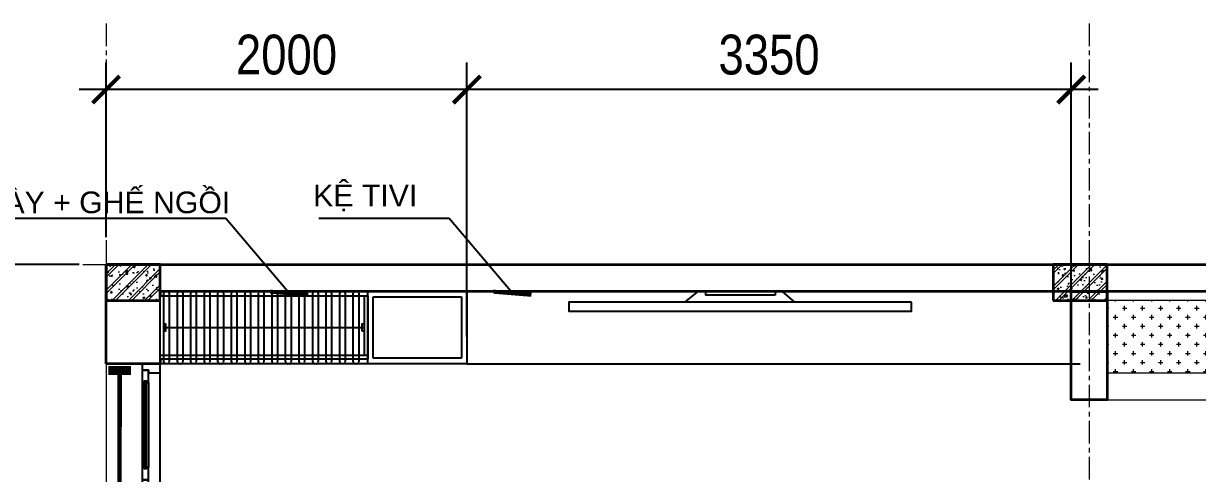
# Model space of a CAD drawing. Header units: inches. Extents: x 236662 to 497023, y -248575 to 81795.
# Drawn here: x 291786 to 298294, y -9351 to -6859 of the extents above; entities that cross this region are included whole.
import ezdxf

# ---------------------------------------------------------------- set-up
doc = ezdxf.new("R2010")
doc.units = ezdxf.units.IN
doc.header["$LTSCALE"] = 10
doc.header["$MEASUREMENT"] = 0
doc.set_wipeout_variables(frame=1)
for name, pattern in [('CENTER', [2, 1.25, -0.25, 0.25, -0.25]), ('DASHED2', [0.375, 0.25, -0.125]), ('HIDDEN', [0.375, 0.25, -0.125])]:
    doc.linetypes.add(name, pattern=pattern)
for name, color, linetype in [('01. HP_TEXT', 9, 'Continuous'), ('04. HP_CUA', 153, 'Continuous'), ('07. HP_KY HIEU', 43, 'Continuous'), ('08. HP_DIM', 118, 'Continuous'), ('10. HP_VAT DUNG 1', 144, 'Continuous')]:
    doc.layers.add(name, color=color, linetype=linetype)
for name, color, linetype, lineweight in [('02. HP_BE TONG', 1, 'Continuous', 35), ('03. HP_TUONG', 2, 'Continuous', 35), ('05. HP_TRUC', 251, 'CENTER', 5), ('06. HP_THAY 1', 134, 'Continuous', 15), ('06. HP_THAY 2', 147, 'Continuous', 13), ('09_HP_HATCH', 8, 'Continuous', 5)]:
    doc.layers.add(name, color=color, linetype=linetype, lineweight=lineweight)
doc.styles.add('TEXT (none)', font='Arial.ttf')
doc.styles.add('text2', font='VHELVCN.TTF')
doc.dimstyles.new('AL-100', dxfattribs={"dimtxt": 220, "dimasz": 150, "dimexe": 150, "dimexo": 150, "dimgap": 80, "dimtad": 1, "dimdec": 0, "dimzin": 9, "dimtxsty": 'text2', "dimblk": 'ARCHTICK', "dimcen": 1, "dimdle": 150, "dimclrd": 256, "dimclre": 256, "dimclrt": 7, "dimadec": 0, "dimazin": 0, "dimtfac": 1, "dimtdec": 0, "dimtix": 1, "dimtmove": 2, "dimatfit": 3, "dimldrblk": 'ARCHTICK', "dimfxl": 1, "dimtolj": 1, "dimtzin": 0, "dimlwd": -1, "dimlwe": -1, "dimarcsym": 0})

# ---------------------------------------------------------------- blocks, each defined once
blk = doc.blocks.new('zcsadsdasd3')
at = {"layer": '05. HP_TRUC', "ltscale": 10}
for p, q in [((-15000, 4933.409762228832), (-15000, -1554.212249578624)), ((-9550, 4933.409762228832), (-9550, -1554.212249578624)), ((-15929.59508882672, 3599.999999999993), (1239.071195264812, 3599.999999999993))]:
    blk.add_line(p, q, dxfattribs=at)
blk = doc.blocks.new('_ArchTick')
at = {"color": 0, "linetype": 'ByBlock', "const_width": 0.15}
blk.add_lwpolyline([(-0.5, -0.5), (0.5, 0.5)], dxfattribs=at)
blk = doc.blocks.new('*D201')
at = {"layer": '08. HP_DIM', "transparency": 16777216}
for p, q in [((294244.1816480444, -8592.820266367082), (294244.1816480444, -7075.288763931197)), ((297594.5032326233, -8792.820266367113), (297594.5032326233, -7075.288763931197)), ((297744.5032326232, -7225.288763931197), (294094.1816480444, -7225.288763931197))]:
    blk.add_line(p, q, dxfattribs=at)
at = {"layer": 'Defpoints', "color": 0, "transparency": 16777216}
for p in [(294244.1816480444, -7225.288763931197), (294244.1816480444, -8742.820266367082, 6.307693845551874), (297594.5032326233, -8942.820266367113, 6.307693845551874)]:
    blk.add_point(p, dxfattribs=at)
at = {"layer": '08. HP_DIM', "transparency": 16777216, "xscale": 150, "yscale": 150, "zscale": 150, "rotation": 180}
blk.add_blockref('_ArchTick', (294244.1816480444, -7225.288763931197), dxfattribs=at)
at = {"layer": '08. HP_DIM', "transparency": 16777216, "xscale": 150, "yscale": 150, "zscale": 150}
blk.add_blockref('_ArchTick', (297594.5032326233, -7225.288763931197), dxfattribs=at)
at = {"layer": '08. HP_DIM', "color": 7, "transparency": 16777216, "insert": (295919.3424403338, -7032.94209726453), "char_height": 220, "attachment_point": 5, "style": 'text2'}
blk.add_mtext('\\A1;3350', dxfattribs=at)
blk = doc.blocks.new('*D288')
at = {"layer": '08. HP_DIM', "transparency": 16777216}
for p, q in [((292244.5032326232, -8042.820266367112), (292244.5032326232, -7075.288763931197)), ((294244.1816480444, -8592.820266367082), (294244.1816480444, -7075.288763931197)), ((294394.1816480444, -7225.288763931197), (292094.5032326232, -7225.288763931197))]:
    blk.add_line(p, q, dxfattribs=at)
at = {"layer": 'Defpoints', "color": 0, "transparency": 16777216}
for p in [(292244.5032326232, -7225.288763931197), (292244.5032326232, -8192.820266367113, 6.307693845551874), (294244.1816480444, -8742.820266367082, 6.307693845551874)]:
    blk.add_point(p, dxfattribs=at)
at = {"layer": '08. HP_DIM', "transparency": 16777216, "xscale": 150, "yscale": 150, "zscale": 150, "rotation": 180}
blk.add_blockref('_ArchTick', (292244.5032326232, -7225.288763931197), dxfattribs=at)
at = {"layer": '08. HP_DIM', "transparency": 16777216, "xscale": 150, "yscale": 150, "zscale": 150}
blk.add_blockref('_ArchTick', (294244.1816480444, -7225.288763931197), dxfattribs=at)
at = {"layer": '08. HP_DIM', "color": 7, "transparency": 16777216, "insert": (293244.3424403338, -7032.94209726453), "char_height": 220, "attachment_point": 5, "style": 'text2'}
blk.add_mtext('\\A1;2000', dxfattribs=at)
blk = doc.blocks.new('COT')
at = {"layer": '09_HP_HATCH'}
h = blk.add_hatch(dxfattribs=at)
h.set_pattern_fill('CHAU-01', color=256, scale=15, pattern_type=2)
h.set_pattern_definition([(50, (-55276.96531282458, -37444.20155818248), (107.589027390113, -9.412820247389265), [11.25, -123.75]), (355, (-55276.96531282458, -37444.20155818248), (-20.81270004195, 112.8288200550017), [9, -99]), (100.4514, (-55267.99956082458, -37444.98595918248), (86.77640725710323, 103.415931309143), [9.5610285, -105.1713168]), (46.1842, (-55276.96531282458, -37414.20155818248), (160.0861572938466, -24.82785214935271), [16.875, -185.625]), (96.6356, (-55263.62480107458, -37416.27055423248), (140.1994058323055, 146.1176806350662), [14.3415432, -157.75695]), (351.1842000000001, (-55276.96531282458, -37414.20155818248), (140.1992917700441, 146.1177901387987), [13.5, -148.5]), (21, (-55261.96531282458, -37421.70155818248), (89.53605781776925, -60.39283359980082), [11.25, -123.75]), (326, (-55261.96531282458, -37421.70155818248), (36.49729978823726, 108.7725067570279), [9, -99]), (71.45140000000002, (-55254.50397787459, -37426.73429908248), (126.0333942872235, 48.37957450649287), [9.5610285, -105.1713168]), (37.50000000000001, (-55276.96531282458, -37444.20155818248), (1.8239782975936, 49.93407807469672), [0, -97.8, 0, -100.5, 0, -99.375]), (7.499999999999999, (-55276.96531282458, -37444.20155818248), (39.46043061632229, 59.16175678235403), [0, -57.3, 0, -95.55, 0, -37.875]), (327.5, (-55310.41531282458, -37444.20155818248), (80.07336542586135, -3.383230760156963), [0, -37.5, 0, -117, 0, -155.25]), (317.5, (-55325.41531282458, -37444.20155818248), (87.47792540135794, 15.01574734984766), [0, -48.75, 0, -77.69999999999997, 0, -110.25]), (45, (-55276.96531282458, -37444.20155818248), (-45.07805730064239, 45.07805730064239), []), (45, (-55276.96531282458, -37425.82655818248), (-45.07805730064239, 45.07805730064239), [])])
h.paths.add_polyline_path([(0, -200), (300, -200), (300, 0), (0, 0)])
at = {"layer": '02. HP_BE TONG'}
blk.add_lwpolyline([(0, -200), (300, -200), (300, 0), (0, 0)], close=True, dxfattribs=at)
blk = doc.blocks.new('ádasdwdczxzc')
at = {"layer": '03. HP_TUONG'}
for p in [(-15000, 3599.999999999993), (-9750, 3599.999999999993)]:
    blk.add_blockref('COT', p, dxfattribs=at)
blk = doc.blocks.new('*D1347')
at = {"layer": '08. HP_DIM', "transparency": 16777216}
for p, q in [((-16981.4641683812, 149.9999999999997), (-16981.4641683812, -3750.000000000002)), ((-15150.00000000001, -2.41e-14), (-17131.4641683812, -3.428e-13)), ((-15150.00000000001, -3600.000000000002), (-17131.4641683812, -3600.000000000002))]:
    blk.add_line(p, q, dxfattribs=at)
at = {"layer": 'Defpoints', "color": 0, "transparency": 16777216}
for p in [(-15000.00000000001, 0, 6.307693845551852), (-16981.4641683812, -3600.000000000002), (-15000.00000000001, -3600.000000000002, 6.307693845551852)]:
    blk.add_point(p, dxfattribs=at)
at = {"layer": '08. HP_DIM', "transparency": 16777216, "xscale": 150, "yscale": 150, "zscale": 150}
for p, rotation in [((-16981.4641683812, -3.186e-13), 90), ((-16981.4641683812, -3600.000000000002), 270)]:
    blk.add_blockref('_ArchTick', p, dxfattribs=dict(at, rotation=rotation))
at = {"layer": '08. HP_DIM', "color": 7, "transparency": 16777216, "insert": (-17171.4641683812, -1799.999999999996), "char_height": 220, "attachment_point": 5, "rotation": 90, "style": 'text2'}
blk.add_mtext('\\A1;3600', dxfattribs=at)
blk = doc.blocks.new('*U283')
blk.add_wipeout([(1150.000000000001, -350), (0, -350), (0, 0), (1150.000000000001, 0)])
for p, q in [((0, -350), (0, 0)), ((0, 0), (1150, 0)), ((20, -330), (20, 0)), ((1130, 0), (1130, -330)), ((1150, 0), (1150, -350)), ((1150, -330), (0, -330)), ((1150, -350), (0, -350))]:
    blk.add_line(p, q)
at = {"linetype": 'HIDDEN'}
blk.add_line((20, -175), (1130, -175), dxfattribs=at)
at = {"linetype": 'HIDDEN', "ltscale": 0.3}
for points in [[(30, 25), (40, 25, -0.4142135623730951), (50, 15), (50, -365, -0.4142135623730951), (40, -375), (30, -375, -0.4142135623730951), (20, -365), (20, 15, -0.4142135623730951)], [(105, 25), (115, 25, -0.4142135623730951), (125, 15), (125, -365, -0.4142135623730951), (115, -375), (105, -375, -0.4142135623730951), (95, -365), (95, 15, -0.4142135623730951)], [(180, 25), (190, 25, -0.4142135623730951), (200, 15), (200, -365, -0.4142135623730951), (190, -375), (180, -375, -0.4142135623730951), (170, -365), (170, 15, -0.4142135623730951)], [(255, 25), (265, 25, -0.4142135623730951), (275, 15), (275, -365, -0.4142135623730951), (265, -375), (255, -375, -0.4142135623730951), (245, -365), (245, 15, -0.4142135623730951)], [(330, 25), (340, 25, -0.4142135623730951), (350, 15), (350, -365, -0.4142135623730951), (340, -375), (330, -375, -0.4142135623730951), (320, -365), (320, 15, -0.4142135623730951)], [(405, 25), (415, 25, -0.4142135623730951), (425, 15), (425, -365, -0.4142135623730951), (415, -375), (405, -375, -0.4142135623730951), (395, -365), (395, 15, -0.4142135623730951)], [(480, 25), (490, 25, -0.4142135623730951), (500, 15), (500, -365, -0.4142135623730951), (490, -375), (480, -375, -0.4142135623730951), (470, -365), (470, 15, -0.4142135623730951)], [(555, 25), (565, 25, -0.4142135623730951), (575, 15), (575, -365, -0.4142135623730951), (565, -375), (555, -375, -0.4142135623730951), (545, -365), (545, 15, -0.4142135623730951)], [(630, 25), (640, 25, -0.4142135623730951), (650, 15), (650, -365, -0.4142135623730951), (640, -375), (630, -375, -0.4142135623730951), (620, -365), (620, 15, -0.4142135623730951)], [(705, 25), (715, 25, -0.4142135623730951), (725, 15), (725, -365, -0.4142135623730951), (715, -375), (705, -375, -0.4142135623730951), (695, -365), (695, 15, -0.4142135623730951)], [(780, 25), (790, 25, -0.4142135623730951), (800, 15), (800, -365, -0.4142135623730951), (790, -375), (780, -375, -0.4142135623730951), (770, -365), (770, 15, -0.4142135623730951)], [(855, 25), (865, 25, -0.4142135623730951), (875, 15), (875, -365, -0.4142135623730951), (865, -375), (855, -375, -0.4142135623730951), (845, -365), (845, 15, -0.4142135623730951)], [(930, 25), (940, 25, -0.4142135623730951), (950, 15), (950, -365, -0.4142135623730951), (940, -375), (930, -375, -0.4142135623730951), (920, -365), (920, 15, -0.4142135623730951)], [(1005, 25), (1015, 25, -0.4142135623730951), (1025, 15), (1025, -365, -0.4142135623730951), (1015, -375), (1005, -375, -0.4142135623730951), (995, -365), (995, 15, -0.4142135623730951)], [(1080, 25), (1090, 25, -0.4142135623730951), (1100, 15), (1100, -365, -0.4142135623730951), (1090, -375), (1080, -375, -0.4142135623730951), (1070, -365), (1070, 15, -0.4142135623730951)]]:
    blk.add_lwpolyline(points, format="xyb", close=True, dxfattribs=at)
for points in [[(20, -195), (20, -155), (30, -155), (30, -195)], [(1120, -195), (1120, -155), (1130, -155), (1130, -195)]]:
    blk.add_lwpolyline(points, close=True)
blk = doc.blocks.new('MB LCD')
for p, q in [((192.9752957572636, 20), (-192.9752957572636, 20)), ((-192.9752957572636, 0), (-192.9752957572636, 20)), ((192.9752957572636, 0), (192.9752957572636, 20))]:
    blk.add_line(p, q)
for points in [[(950, 60.01902387768496), (-950, 60.01902387769951), (-950, 110.0190238776995), (950, 110.0190238776849)], [(300, 60.01902387768496), (-307.9752957572637, 60.01902387769951), (-232.9752957572637, 0), (232.9752957572637, 0)]]:
    blk.add_lwpolyline(points, close=True)
blk = doc.blocks.new('NOITHATTANG1')
at = {"layer": '10. HP_VAT DUNG 1'}
blk.add_lwpolyline([(-14700, 3450), (-13000.32158457884, 3450), (-13000.32158457884, 3050.000000000029), (-14700, 3050.000000000029)], close=True, dxfattribs=at)
blk.add_lwpolyline([(-9650, 3050.000000000029), (-9650, 3449.999999999971), (-13000.32158457884, 3450.000000000029), (-13000.32158457884, 3050.000000000029), (-9600, 3050.000000000029)], dxfattribs=at)
at = {"layer": '10. HP_VAT DUNG 1', "xscale": -1, "rotation": 180}
blk.add_blockref('MB LCD', (-11485.00000000023, 3450), dxfattribs=at)
at = {"layer": '10. HP_VAT DUNG 1'}
blk.add_blockref('*U283', (-14700, 3425), dxfattribs=at)
blk.add_line((-13550, 3050.000000000029), (-13550, 3450), dxfattribs=at)
at = {"layer": '10. HP_VAT DUNG 1', "linetype": 'HIDDEN'}
blk.add_lwpolyline([(-13520, 3420), (-13030.32158457883, 3420), (-13030.32158457883, 3080.000000000029), (-13520, 3080.000000000029)], close=True, dxfattribs=at)
blk = doc.blocks.new('*U284')
for p, q in [((105, 100), (572.5, 100)), ((712.5, 100), (1180, 100)), ((1787.5, 100), (1320, 100)), ((2395, 100), (1927.5, 100)), ((50, 0), (2450, 0)), ((105, 65), (572.5, 65)), ((712.5, 65), (1180, 65)), ((1787.5, 65), (1320, 65)), ((2395, 65), (1927.5, 65))]:
    blk.add_line(p, q)
for points in [[(50, 65), (50, 0), (0, 0), (0, 100), (35, 100), (35, 65)], [(95, 78.5), (105, 78.5), (105, 65), (35, 65), (35, 100), (105, 100), (105, 86.5), (95, 86.5)], [(642.4999999999999, 65), (572.5, 65), (572.5, 78.5), (582.5, 78.5), (582.5, 86.5), (572.5, 86.5), (572.5, 100), (642.4999999999999, 100)], [(702.5, 78.5), (712.5, 78.5), (712.5, 65), (642.4999999999999, 65), (642.4999999999999, 100), (712.5, 100), (712.5, 86.5), (702.5, 86.5)], [(1250, 65), (1180, 65), (1180, 78.5), (1190, 78.5), (1190, 86.5), (1180, 86.5), (1180, 100), (1250, 100)], [(1250, 65), (1320, 65), (1320, 78.5), (1310, 78.5), (1310, 86.5), (1320, 86.5), (1320, 100), (1250, 100)], [(1797.5, 78.5), (1787.5, 78.5), (1787.5, 65), (1857.5, 65), (1857.5, 100), (1787.5, 100), (1787.5, 86.5), (1797.5, 86.5)], [(1857.5, 65), (1927.5, 65), (1927.5, 78.5), (1917.5, 78.5), (1917.5, 86.5), (1927.5, 86.5), (1927.5, 100), (1857.5, 100)], [(2405, 78.5), (2395, 78.5), (2395, 65), (2465, 65), (2465, 100), (2395, 100), (2395, 86.5), (2405, 86.5)], [(2450, 65), (2450, 0), (2500, 0), (2500, 100), (2465, 100), (2465, 65)]]:
    blk.add_lwpolyline(points, close=True)
at = {"color": 8}
for points in [[(95, 86.5), (95, 78.5), (582.5, 78.5), (582.5, 86.5)], [(702.5, 86.5), (702.5, 78.5), (1190, 78.5), (1190, 86.5)], [(1797.5, 86.5), (1797.5, 78.5), (1310, 78.5), (1310, 86.5)], [(2405, 86.5), (2405, 78.5), (1917.5, 78.5), (1917.5, 86.5)]]:
    blk.add_lwpolyline(points, close=True, dxfattribs=at)
blk = doc.blocks.new('CUATNAG1')
at = {"layer": '04. HP_CUA', "const_width": 25}
blk.add_lwpolyline([(-14975, 3000), (-14875, 3000), (-14875, 3025), (-14975, 3025)], close=True, dxfattribs=at)
at = {"layer": '04. HP_CUA', "linetype": 'DASHED2', "ltscale": 50, "const_width": 25}
blk.add_lwpolyline([(-14925, 3000), (-14928.73995608056, 600)], dxfattribs=at)
at = {"layer": '04. HP_CUA', "rotation": 90}
blk.add_blockref('*U284', (-14700, 550), dxfattribs=at)
blk = doc.blocks.new('mb tang 1')
at = {"layer": '09_HP_HATCH'}
h = blk.add_hatch(dxfattribs=at)
h.set_pattern_fill('CROSS', color=256, scale=200)
h.set_pattern_definition([(0, (-48122.28382288181, -38835.59405242768), (50, 50), [25, -75]), (90, (-48109.78382288181, -38848.09405242768), (-50, 50), [25, -75])])
edge = h.paths.add_edge_path()
edge.add_arc((-5600, -549.9999999999708), 50, 270, 359.9999999999666)
edge.add_line((-5550, -550), (-5549.999997974576, -200))
edge.add_line((-5549.999997974605, -200), (-9449.999997974606, -200))
edge.add_line((-9449.999997974606, -200), (-9450.000000000027, -600))
edge.add_line((-9450, -600), (-5600, -599.9999999999708))
at = {"layer": '03. HP_TUONG'}
blk.add_line((-14700, -550), (-15000, -550), dxfattribs=at)
for points in [[(-15000, -550), (-15000, 0), (0, 0), (0, -3600), (-15000, -3600), (-15000, -3050)], [(-14700, -3050), (-14700, -3450), (-150, -3450), (-150, -150), (-14700, -150), (-14700, -550)]]:
    blk.add_lwpolyline(points, dxfattribs=at)
blk.add_lwpolyline([(-9650, -150), (-9450, -150), (-9450, -750), (-9650, -750)], close=True, dxfattribs=at)
at = {"layer": '06. HP_THAY 1'}
blk.add_lwpolyline([(-9449.999995949154, -150), (-5550, -150), (-5550, -200), (-9449.999995949154, -200)], close=True, dxfattribs=at)
at = {"layer": '06. HP_THAY 2'}
for points in [[(-9450, -750), (-5600, -750, 0.4142135623729486), (-5400, -550.0000000000873), (-5400, -200)], [(-9450, -600), (-5600, -600, 0.4142135623729459), (-5550, -550.0000000000291), (-5550, -200)]]:
    blk.add_lwpolyline(points, format="xyb", dxfattribs=at)
blk.add_lwpolyline([(-14700, -550), (-15000, -550), (-15000, -3050), (-14700, -3050)], close=True, dxfattribs=at)
at = {"layer": '08. HP_DIM'}
blk.add_blockref('ádasdwdczxzc', (0, -3600), dxfattribs=at)
dim = blk.add_linear_dim(base=(-16981.4641683812, -3600.000000000002, -6.307693845551852), p1=(-15000, 0), p2=(-15000, -3600), angle=90, dimstyle='AL-100', dxfattribs=at)
dim.commit()
dim.dimension.update_dxf_attribs({"geometry": '*D1347', "text_midpoint": (-17171.4641683812, -1799.999999999996, -6.307693845551852)})

msp = doc.modelspace()

# ---------------------------------------------------------------- block references
msp.add_blockref('mb tang 1', (307244.5032326232, -8192.820266367113, 6.307693845551874))
at = {"layer": '08. HP_DIM'}
msp.add_blockref('zcsadsdasd3', (307244.5032326232, -11792.8202663671, 6.307693845551874), dxfattribs=at)

# ---------------------------------------------------------------- texts
at = {"layer": '01. HP_TEXT', "style": 'TEXT (none)'}
for s, p in [('KỆ TIVI', (293392.3487037954, -7872.091656161248, 6.307693845551874)), ('TỦ GIÀY + GHẾ NGỒI ', (291234.1358960186, -7909.627731999968, 6.307693845551874))]:
    msp.add_text(s, height=119.90680829503, dxfattribs=at).set_placement(p)

# ---------------------------------------------------------------- dimensions: what is measured, and where the dimension line sits
at = {"layer": '08. HP_DIM'}
for base, p1, p2, picture, middle in [((292244.5032326232, -7225.288763931197), (294244.1816480444, -8742.820266367082, 6.307693845551874), (292244.5032326232, -8192.820266367113, 6.307693845551874), '*D288', (293244.3424403338, -7032.94209726453)), ((294244.1816480444, -7225.288763931197), (297594.5032326233, -8942.820266367113, 6.307693845551874), (294244.1816480444, -8742.820266367082, 6.307693845551874), '*D201', (295919.3424403338, -7032.94209726453))]:
    dim = msp.add_linear_dim(base=base, p1=p1, p2=p2, dimstyle='AL-100', dxfattribs=at)
    dim.commit()
    dim.dimension.update_dxf_attribs({"geometry": picture, "text_midpoint": middle})

# ---------------------------------------------------------------- leaders
at = {"layer": '07. HP_KY HIEU'}
for points in [[(293259.5032326232, -8352.820266367109, 6.307693845551874), (292908.307913466, -7938.757384089673, 6.307693845551874), (291251.3938197725, -7938.757384089673, 6.307693845551874)], [(294496.6564643628, -8352.820266367109, 6.307693845551874), (294145.4611452057, -7938.757384089673, 6.307693845551874), (293424.3295292026, -7938.757384089673, 6.307693845551874)]]:
    msp.add_leader(points, dimstyle='AL-100', override={"dimgap": 80, "dimtad": 0}, dxfattribs=at)

# ---------------------------------------------------------------- next in the draw order: block references
at = {"layer": '08. HP_DIM'}
msp.add_blockref('NOITHATTANG1', (307244.5032326232, -11792.82026636711, 6.307693845551874), dxfattribs=at)

# ---------------------------------------------------------------- next in the draw order: block references
msp.add_blockref('CUATNAG1', (307244.5032326232, -11792.8202663671, 6.307693845551874), dxfattribs=at)

doc.saveas('drawing.dxf')
